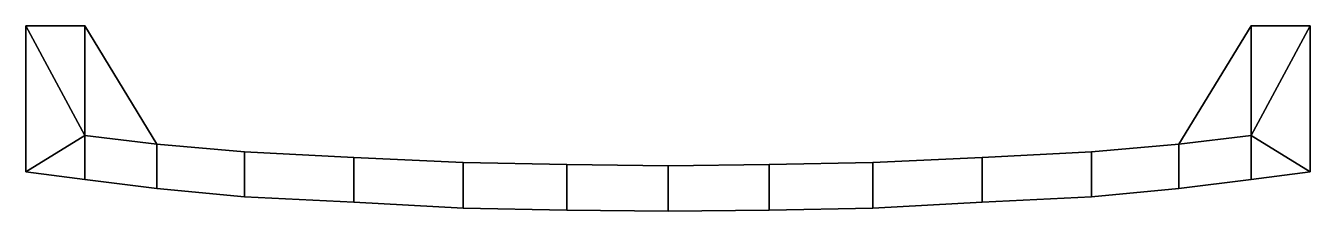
# Model space of a CAD drawing. Extents: x -101 to 101, y -29 to 0.
import ezdxf

# ---------------------------------------------------------------- set-up
doc = ezdxf.new("R2010")
doc.units = 0
doc.layers.add('METAL', color=190, linetype='CONTINUOUS')

msp = doc.modelspace()

# ---------------------------------------------------------------- meshes
at = {"layer": 'METAL'}
mesh = msp.add_polyface(dxfattribs=at)
corners = [(101.03, 0, 5.24), (101.03, 0, 5.24), (101.03, 0, 5.24), (101.03, -22.94, 1.58), (101.03, -22.94, 1.58), (101.03, -22.94, 1.58), (101.03, -22.94, 0.12), (101.03, -22.94, 0.12), (101.03, 0, 0.12), (101.03, 0, 0.12), (101.03, -22.94, -1.34), (101.03, -22.94, -1.34), (101.03, -22.94, -1.34), (101.03, 0, -5), (101.03, 0, -5), (101.03, 0, -5), (91.74, 0, 5.24), (91.74, 0, 5.24), (91.74, -17.24, 4.92), (91.74, -24.13, 1.58), (91.74, -24.13, 1.58), (91.74, -24.13, 0.12), (91.74, 0, 0.12), (91.74, -24.13, -1.34), (91.74, -24.13, -1.34), (91.74, -17.24, -4.69), (91.74, 0, -5), (91.74, 0, -5), (80.38, -18.6, 4), (80.38, -18.6, 4), (80.38, -25.53, 1.58), (80.38, -25.53, 1.58), (80.38, -25.53, 0.12), (80.38, -18.6, 0.12), (80.38, -25.53, -1.34), (80.38, -25.53, -1.34), (80.38, -18.6, -3.76), (80.38, -18.6, -3.76), (66.63, -19.8, 4), (66.63, -19.8, 4), (66.63, -26.87, 1.58), (66.63, -26.87, 1.58), (66.63, -26.87, 0.12), (66.63, -19.8, 0.12), (66.63, -26.87, -1.34), (66.63, -26.87, -1.34), (66.63, -19.8, -3.76), (66.63, -19.8, -3.76), (49.43, -20.69, 4), (49.43, -20.69, 4), (49.43, -27.69, 1.58), (49.43, -27.69, 1.58), (49.43, -27.69, 0.12), (49.43, -20.69, 0.12), (49.43, -27.69, -1.34), (49.43, -27.69, -1.34), (49.43, -20.69, -3.76), (49.43, -20.69, -3.76), (32.23, -21.44, 4), (32.23, -21.44, 4), (32.23, -28.62, 1.58), (32.23, -28.62, 1.58), (32.23, -28.62, 0.12), (32.23, -21.44, 0.12), (32.23, -28.62, -1.34), (32.23, -28.62, -1.34), (32.23, -21.44, -3.76), (32.23, -21.44, -3.76), (15.91, -21.79, 4), (15.91, -21.79, 4), (15.91, -28.94, 1.58), (15.91, -28.94, 1.58), (15.91, -28.94, 0.12), (15.91, -21.79, 0.12), (15.91, -28.94, -1.34), (15.91, -28.94, -1.34), (15.91, -21.79, -3.76), (15.91, -21.79, -3.76), (0.02, -22, 4), (0.02, -22, 4), (0.02, -29.11, 1.58), (0.02, -29.11, 1.58), (0.02, -29.11, 0.12), (0.02, -22, 0.12), (0.02, -29.11, -1.34), (0.02, -29.11, -1.34), (0.02, -22, -3.76), (0.02, -22, -3.76), (-15.88, -21.79, 4), (-15.88, -21.79, 4), (-15.88, -28.94, 1.58), (-15.88, -28.94, 1.58), (-15.88, -28.94, 0.12), (-15.88, -21.79, 0.12), (-15.88, -28.94, -1.34), (-15.88, -28.94, -1.34), (-15.88, -21.79, -3.76), (-15.88, -21.79, -3.76), (-32.19, -21.44, 4), (-32.19, -21.44, 4), (-32.19, -28.62, 1.58), (-32.19, -28.62, 1.58), (-32.19, -28.62, 0.12), (-32.19, -21.44, 0.12), (-32.19, -28.62, -1.34), (-32.19, -28.62, -1.34), (-32.19, -21.44, -3.76), (-32.19, -21.44, -3.76), (-49.4, -20.69, 4), (-49.4, -20.69, 4), (-49.4, -27.69, 1.58), (-49.4, -27.69, 1.58), (-49.4, -27.69, 0.12), (-49.4, -20.69, 0.12), (-49.4, -27.69, -1.34), (-49.4, -27.69, -1.34), (-49.4, -20.69, -3.76), (-49.4, -20.69, -3.76), (-66.6, -19.8, 4), (-66.6, -19.8, 4), (-66.6, -26.87, 1.58), (-66.6, -26.87, 1.58), (-66.6, -26.87, 0.12), (-66.6, -19.8, 0.12), (-66.6, -26.87, -1.34), (-66.6, -26.87, -1.34), (-66.6, -19.8, -3.76), (-66.6, -19.8, -3.76), (-80.35, -18.6, 4), (-80.35, -18.6, 4), (-80.35, -25.53, 1.58), (-80.35, -25.53, 1.58), (-80.35, -25.53, 0.12), (-80.35, -18.6, 0.12), (-80.35, -25.53, -1.34), (-80.35, -25.53, -1.34), (-80.35, -18.6, -3.76), (-80.35, -18.6, -3.76), (-91.71, -24.13, 0.12), (-91.71, 0, 5.24), (-91.71, 0, 5.24), (-91.71, -17.24, 4.92), (-91.71, -24.13, 1.58), (-91.71, -24.13, 1.58), (-91.71, 0, 0.12), (-91.71, -24.13, -1.34), (-91.71, -24.13, -1.34), (-91.71, -17.24, -4.69), (-91.71, 0, -5), (-91.71, 0, -5), (-101, 0, 5.24), (-101, 0, 5.24), (-101, 0, 5.24), (-101, -22.94, 1.58), (-101, -22.94, 1.58), (-101, -22.94, 1.58), (-101, -22.94, 0.12), (-101, -22.94, 0.12), (-101, 0, 0.12), (-101, 0, 0.12), (-101, -22.94, -1.34), (-101, -22.94, -1.34), (-101, -22.94, -1.34), (-101, 0, -5), (-101, 0, -5), (-101, 0, -5)]
mesh.append_faces([[corners[k] for k in face] for face in [(158, 144, 148, 163), (146, 138, 156, 160), (164, 147, 161, 161), (115, 112, 122, 125), (117, 114, 124, 127), (105, 102, 112, 115), (107, 104, 114, 117), (125, 122, 132, 135), (127, 124, 134, 137), (135, 132, 138, 146), (149, 137, 147, 147), (137, 134, 145, 147), (147, 145, 161, 161), (164, 149, 147, 147), (159, 165, 162, 157), (116, 126, 123, 113), (106, 116, 113, 103), (126, 136, 133, 123), (136, 148, 144, 133), (158, 150, 139, 144), (143, 153, 156, 138), (151, 154, 141, 141), (111, 121, 122, 112), (109, 119, 120, 110), (101, 111, 112, 102), (99, 109, 110, 100), (121, 131, 132, 122), (119, 129, 130, 120), (131, 143, 138, 132), (140, 141, 129, 129), (129, 141, 142, 130), (141, 154, 142, 142), (151, 141, 140, 140), (159, 157, 155, 152), (108, 113, 123, 118), (98, 103, 113, 108), (118, 123, 133, 128), (128, 133, 144, 139), (102, 105, 95, 92), (104, 107, 97, 94), (106, 103, 93, 96), (101, 102, 92, 91), (99, 100, 90, 89), (103, 98, 88, 93), (92, 95, 84, 82), (94, 97, 87, 85), (96, 93, 83, 86), (91, 92, 82, 81), (78, 89, 90, 80), (93, 88, 79, 83), (9, 15, 27, 22), (23, 12, 7, 21), (14, 11, 25, 25), (54, 44, 42, 52), (56, 46, 45, 55), (64, 54, 52, 62), (66, 56, 55, 65), (44, 34, 32, 42), (46, 36, 35, 45), (34, 23, 21, 32), (26, 25, 36, 36), (36, 25, 24, 35), (25, 11, 24, 24), (14, 25, 26, 26), (8, 6, 10, 13), (57, 53, 43, 47), (67, 63, 53, 57), (47, 43, 33, 37), (37, 33, 22, 27), (9, 22, 17, 2), (19, 21, 7, 5), (1, 18, 4, 4), (50, 52, 42, 40), (48, 51, 41, 38), (60, 62, 52, 50), (58, 61, 51, 48), (40, 42, 32, 30), (38, 41, 31, 28), (30, 32, 21, 19), (16, 28, 18, 18), (28, 31, 20, 18), (18, 20, 4, 4), (1, 16, 18, 18), (8, 0, 3, 6), (49, 39, 43, 53), (59, 49, 53, 63), (39, 29, 33, 43), (29, 17, 22, 33), (62, 72, 74, 64), (65, 75, 76, 66), (67, 77, 73, 63), (60, 70, 72, 62), (58, 68, 71, 61), (63, 73, 69, 59), (72, 82, 84, 74), (75, 85, 87, 76), (77, 86, 83, 73), (70, 81, 82, 72), (78, 80, 71, 68), (73, 83, 79, 69)]])

doc.saveas('drawing.dxf')
